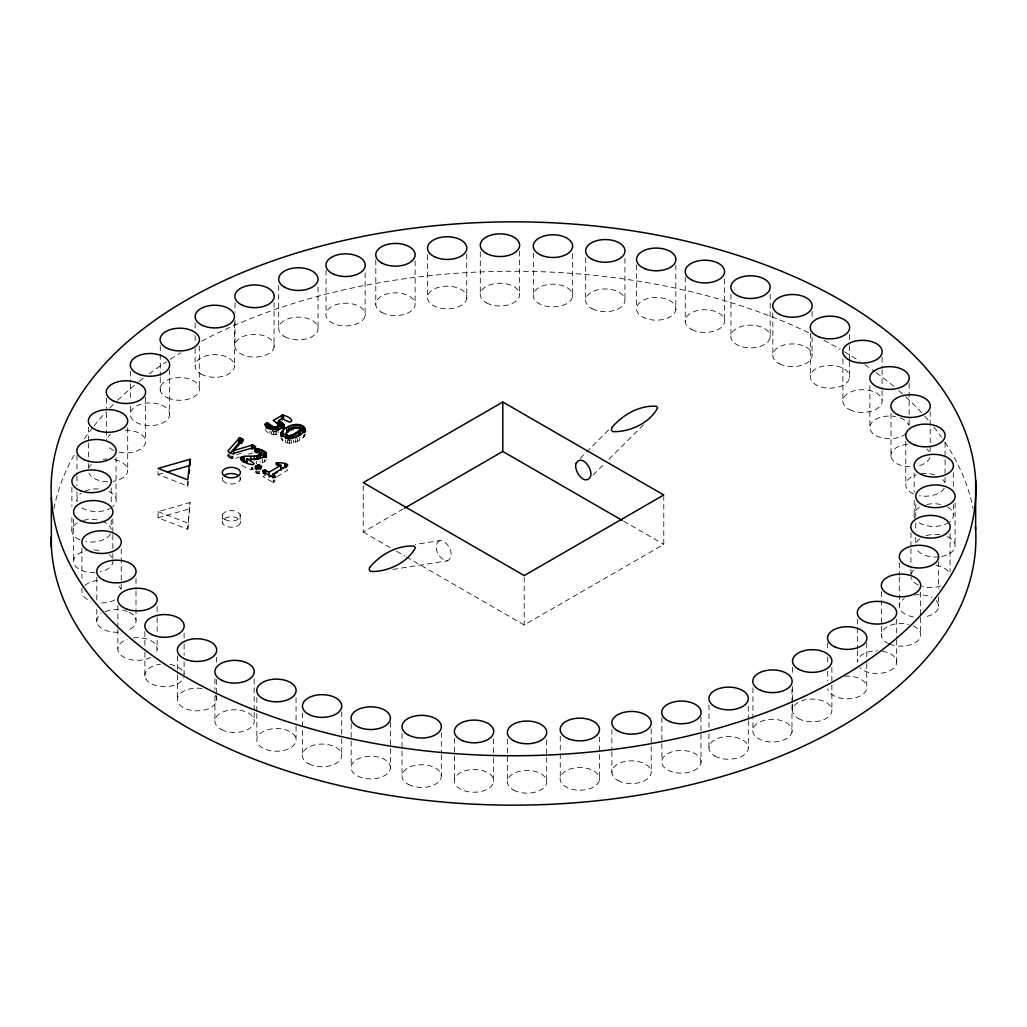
<?xml version="1.0" encoding="UTF-8"?>
<svg xmlns="http://www.w3.org/2000/svg" width="1027" height="1027" viewBox="0 0 1027 1027"><rect width="100%" height="100%" fill="white"/><g stroke="black" fill="none" stroke-linecap="round" stroke-linejoin="round"><path stroke-width="0.75" stroke-dasharray="5 3.75" d="M158.055 471.521L158.055 474.602L187.774 486.028L188.288 481.278M187.774 529.252L190.034 502.511L158.055 511.664L158.055 517.839L187.774 529.252L190.034 502.511M305.507 434.19C301.797 442.008 286.199 447.49 281 438.336L281.218 437.245M228.02 455.693C229.175 459.685 236.326 459.03 239.111 456.861M266.429 459.826L264.517 461.816L260.088 463.37L260.088 460.905M255.505 471.316L255.505 472.42L257.482 473.563L260.64 472.998M254.067 468.492C251.846 472.805 236.775 463.357 241.063 462.24M580.229 458.235L609.268 429.273M593.105 475.077L604.415 463.806M608.934 459.287L645.11 423.201M265.505 428.798C264.812 433.15 274.453 435.538 278.42 434.37L278.42 431.892M276.931 476.656L287.804 470.148L284.774 468.505M363.224 485.81L363.224 532.025L403.303 508.891M406.243 556.865L524.194 624.968L663.776 544.374L663.776 496.567M265.544 474.975L263.028 476.682L273.259 482.51L275.788 480.79M277.38 431.07L272.502 431.481M439.967 540.574C431.443 545.119 439.017 560.575 447.451 560.832C455.975 556.287 448.401 540.831 439.967 540.574L415.229 544.464M236.595 454.691L241.127 453.318M158.055 474.602L164.14 472.869M248.264 454.242L252.847 452.933M158.055 517.839L190.034 508.686M392.712 569.433L447.451 560.832M290.577 440.313L287.932 440.403M158.055 511.664L187.774 523.077M623.53 521.138L663.776 544.374M363.224 532.025L390.979 548.046M396.525 551.255L404.856 556.056M955.097 503.012L955.097 546.043M953.326 472.587L953.326 488.531M953.326 504.462L953.326 514.026M950.052 533.539L950.052 571.782M945.071 442.316L945.071 458.247M945.071 459.852L945.071 475.783M945.071 477.375L945.071 483.756M938.627 561.653L938.627 588.741M938.627 596.713L938.627 606.277M930.192 411.506L930.192 451.341M920.577 592.104L920.577 616.007M920.577 617.599L920.577 633.531M915.789 503.91L915.789 516.658M915.789 523.038L915.789 530.998M915.789 537.378L915.789 543.758M914.171 473.152L914.171 492.28M914.171 500.239L914.171 516.183M910.936 532.743L910.936 547.083M910.936 548.675L910.936 567.803M910.936 569.394L910.936 574.17M909.152 383.379L909.152 418.438M909.152 420.03L909.152 426.398M905.775 441.379L905.775 484.41M899.305 562.783L899.305 575.531M899.305 577.123L899.305 605.814M896.661 619.217L896.661 638.332M896.661 639.924L896.661 662.235M891 413.419L891 456.45A19.667 11.348 0 0 0 912.258 466.797M882.103 357.203L882.103 368.359M882.103 369.951L882.103 389.079M882.103 390.671L882.103 400.235M881.513 591.539L881.513 625.007M881.513 626.598L881.513 636.162M869.869 385.382L869.869 426.821M866.737 642.992L866.737 662.12M866.737 663.712L866.737 686.023A19.667 11.348 0 0 1 849.714 698.719A19.667 11.348 0 0 1 827.723 688.886M857.34 618.986L857.34 649.269M857.34 650.861L857.34 662.017A19.667 11.348 0 0 1 877.199 650.771M849.599 334.558L849.599 344.096M849.599 345.688L849.599 360.002M849.599 361.581L849.599 377.487A19.667 11.348 0 0 1 819.097 386.242A19.667 11.348 0 0 1 821.215 366.613A19.667 11.348 0 0 1 849.599 377.487M842.885 358.885L842.885 401.916M831.87 667.396L831.87 683.327M831.87 684.919L831.87 710.414M827.723 642.671L827.723 650.643M827.723 657.01L827.723 664.982M827.723 671.35L827.723 680.914M812.087 311.528L812.087 319.5M812.087 337.023L812.087 354.559M810.342 333.159L810.342 376.075M792.536 667.409L792.536 675.368M792.536 686.524L792.536 702.468M792.536 704.06L792.536 710.427M791.971 689.066L791.971 703.418M791.971 705.01L791.971 732.097A19.667 11.348 0 0 1 760.583 739.735A19.667 11.348 0 0 1 764.833 720.222A19.667 11.348 0 0 1 791.971 732.097M772.83 312.965L772.83 355.997M770.16 294.325L770.16 337.357A19.667 11.348 0 0 1 739.504 345.919A19.667 11.348 0 0 1 741.982 326.316A19.667 11.348 0 0 1 770.16 337.357M752.945 687.833L752.945 729.273M748.298 706.345L748.298 719.093M748.298 720.684L748.298 747.772M730.942 294.274L730.942 335.701M724.536 278.946L724.536 320.488M708.964 704.997L708.964 727.309M708.964 733.689L708.964 748.028M700.953 716.897L700.953 763.112A19.667 11.348 0 0 1 669.694 770.93A19.667 11.348 0 0 1 673.596 751.405A19.667 11.348 0 0 1 700.953 763.112M685.266 276.956L685.266 321.695M675.83 265.146L675.83 309.769A19.667 11.348 0 0 1 645.02 318.152A19.667 11.348 0 0 1 647.844 298.562A19.667 11.348 0 0 1 675.83 309.769M661.876 717.488L661.876 760.519M651.208 728.926L651.208 744.87M651.208 746.462L651.208 771.957M636.637 264.863L636.637 307.895M624.955 258.393L624.955 299.833M611.887 729.414L611.887 750.134M611.887 751.725L611.887 772.445M599.37 737.052L599.37 780.084A19.667 11.348 0 0 1 568.265 788.094A19.667 11.348 0 0 1 571.808 768.53A19.667 11.348 0 0 1 599.37 780.084M585.672 257.764L585.672 300.795M572.527 253.579L572.527 296.61A19.667 11.348 0 0 1 541.563 304.801A19.667 11.348 0 0 1 544.746 285.224A19.667 11.348 0 0 1 572.527 296.61M560.254 736.282L560.254 777.721M546.698 740.005L546.698 781.431M533.372 253.053L533.372 294.479M524.194 577.148L524.194 624.968M519.611 251.204L519.611 294.235M507.389 739.132L507.389 782.163M493.628 738.888L493.628 756.424M493.628 758.016L493.628 781.919A19.667 11.348 0 0 1 462.676 790.122A19.667 11.348 0 0 1 465.86 770.545A19.667 11.348 0 0 1 493.628 781.919M480.302 251.936L480.302 294.967M466.746 254.054L466.746 298.677A19.667 11.348 0 0 1 435.641 306.688A19.667 11.348 0 0 1 439.171 287.136A19.667 11.348 0 0 1 466.746 298.677M454.473 738.362L454.473 779.801M441.328 732.585L441.328 753.292M441.328 754.896L441.328 775.603M427.63 254.889L427.63 296.328M415.113 260.922L415.113 303.953M402.045 733.548L402.045 776.579M390.363 722.302L390.363 768.517A19.667 11.348 0 0 1 359.553 776.9A19.667 11.348 0 0 1 362.377 757.297A19.667 11.348 0 0 1 390.363 768.517M375.792 259.818L375.792 304.441M365.124 272.861L365.124 315.88A19.667 11.348 0 0 1 333.878 323.71A19.667 11.348 0 0 1 337.767 304.172A19.667 11.348 0 0 1 365.124 315.88M351.17 723.599L351.17 739.543M351.17 741.135L351.17 766.63M341.734 711.801L341.734 737.309M341.734 738.901L341.734 754.832M326.047 270.255L326.047 313.286M318.036 286.944L318.036 328.37M304.57 433.92L304.57 436.385M303.376 435.063L303.376 437.528M302.464 713.008L302.464 756.039M299.756 437.463L299.756 439.941M297.625 438.606L297.625 441.071M296.058 697.667L296.058 724.754M296.058 726.359L296.058 740.698A19.667 11.348 0 0 1 265.402 749.261A19.667 11.348 0 0 1 267.88 729.658A19.667 11.348 0 0 1 296.058 740.698M295.519 439.517L295.519 441.995M293.44 440.185L293.44 442.65M291.411 440.583L291.411 443.048M289.421 440.673L289.421 443.15M287.483 440.48L287.483 442.945M285.596 439.954L285.596 442.419M282.207 438.003L282.207 440.48M278.702 285.596L278.702 328.627M276.751 430.916L276.751 434.626M275.056 430.955L275.056 434.652M274.055 302.516L274.055 347.139A19.667 11.348 0 0 1 242.667 354.764A19.667 11.348 0 0 1 246.904 335.251A19.667 11.348 0 0 1 274.055 347.139M274.209 479.827L274.209 482.305M273.657 480.007L273.657 482.485M273.336 430.762L273.336 434.472M273.259 480.045L273.259 482.51M271.616 431.597L271.616 434.062M269.934 430.981L269.934 433.458M264.517 459.351L264.517 461.816M262.617 459.018L262.617 462.715M259.446 471.085L259.446 473.55M258.445 471.265L258.445 473.742M257.482 471.098L257.482 473.563M256.84 697.615L256.84 711.955M256.84 713.547L256.84 739.042M256.429 461.303L256.429 463.768M256.378 470.584L256.378 473.062M254.17 678.975L254.17 710.851M254.17 712.443L254.17 720.402M252.385 467.144L252.385 469.621M251.808 467.362L251.808 469.827M251.371 467.401L251.371 469.865M240.125 477.041L240.125 480.123M240.125 514.463L240.125 523.359A9.076 5.238 0 0 1 224.952 525.708A9.076 5.238 0 0 1 229.021 516.94A9.076 5.238 0 0 1 240.125 523.359M235.029 302.875L235.029 312.426M235.029 320.398L235.029 344.302M234.464 322.94L234.464 365.971M233.013 456.142L233.013 458.62M232.449 456.27L232.449 458.735M231.858 456.181L231.858 458.658M231.075 455.847L231.075 458.312M229.932 455.205L229.932 457.683M228.982 454.653L228.982 457.118M228.341 454.242L228.341 456.707M227.968 453.934L227.968 456.399M222.602 477.041L222.602 480.123M222.602 514.463L222.602 523.359M216.658 657.177L216.658 663.558M216.658 679.489L216.658 693.828M216.658 695.42L216.658 700.209M214.913 678.821L214.913 689.977M214.913 696.357L214.913 721.853M199.277 346.086L199.277 387.513M195.13 322.953L195.13 329.333M195.13 335.701L195.13 342.081M195.13 348.448L195.13 365.984M187.774 481.393L187.774 486.028M184.115 633.056L184.115 642.62M184.115 644.211L184.115 655.367M184.115 661.735L184.115 674.495A19.667 11.348 0 0 0 168.184 664.174M177.401 655.765L177.401 673.301M177.401 674.893L177.401 698.796M169.66 369.759L169.66 414.382A19.667 11.348 0 0 1 139.993 424.048A19.667 11.348 0 0 1 140.327 404.381A19.667 11.348 0 0 1 169.66 414.382M160.263 345.752L160.263 376.036M160.263 377.628L160.263 390.376M157.131 606.559L157.131 616.11M157.131 617.702L157.131 633.646M157.131 640.014L157.131 649.577M145.487 397.218L145.487 440.249M144.897 631.541L144.897 650.669M144.897 652.261L144.897 676.164A19.667 11.348 0 0 0 163.383 686.665A19.667 11.348 0 0 0 183.82 677.448M136 578.522L136 589.678M136 591.27L136 619.949M130.339 371.132L130.339 382.288M130.339 383.88L130.339 399.824M130.339 406.191L130.339 414.163M127.695 427.566L127.695 470.584M121.225 548.97L121.225 590.397M117.848 605.378L117.848 627.69M117.848 629.281L117.848 648.409M116.064 457.606L116.064 499.045M112.829 518.789L112.829 533.129M112.829 534.72L112.829 552.256M112.829 553.848L112.829 558.624M111.211 488.03L111.211 503.962M111.211 519.906L111.211 529.457M106.423 398.245L106.423 410.993M106.423 412.584L106.423 439.684M96.808 577.251L96.808 601.154M96.808 609.127L96.808 621.874M88.373 427.104L88.373 441.443M88.373 443.035L88.373 462.163M88.373 463.755L88.373 468.53M81.929 548.033L81.929 578.304M81.929 587.868L81.929 591.064A19.667 11.348 0 0 0 91.056 601.116M76.948 455.218L76.948 474.333M76.948 475.925L76.948 485.489M76.948 491.869L76.948 501.433A19.667 11.348 0 0 1 81.21 493.101M73.674 519.341L73.674 562.372M71.903 487.324L71.903 506.452M71.903 517.608L71.903 530.356M906.007 433.587A19.667 11.348 0 0 1 880.293 437.438A19.667 11.348 0 0 1 871.397 422.983A19.667 11.348 0 0 1 895.57 416.603M900.204 417.886A19.667 11.348 0 0 1 908.741 425.037M929.948 457.49A19.667 11.348 0 0 1 917.265 466.168M891 456.45A19.667 11.348 0 0 1 908.934 444.178M926.739 449.004A19.667 11.348 0 0 1 929.088 451.636M944.185 488.261A19.667 11.348 0 0 1 919.55 495.707M913.491 493.897A19.667 11.348 0 0 1 916.302 474.821M921.116 473.794A19.667 11.348 0 0 1 934.84 474.91M942.837 479.609A19.667 11.348 0 0 1 944.609 482.395M947.215 536.595A19.667 11.348 0 0 1 954.815 547.648A19.667 11.348 0 0 1 941.181 556.557M938.691 556.891A19.667 11.348 0 0 1 916.302 548.29M916.623 542.423A19.667 11.348 0 0 1 920.783 538.135M926.149 535.696A19.667 11.348 0 0 1 939.885 534.631M947.536 507.017A19.667 11.348 0 0 1 949.936 521.549M948.909 522.332A19.667 11.348 0 0 1 917.727 521.69M915.327 519.071A19.667 11.348 0 0 1 921.001 506.465M926.88 504.462A19.667 11.348 0 0 1 940.745 504.488M936.188 600.564A19.667 11.348 0 0 1 923.671 617.06M913.491 616.945A19.667 11.348 0 0 1 904.158 598.574M914.261 595.018A19.667 11.348 0 0 1 931.913 597.496M940.642 585.891A19.667 11.348 0 0 1 922.503 586.545M918.125 584.992A19.667 11.348 0 0 1 910.936 577.367M911.065 574.401A19.667 11.348 0 0 1 914.184 569.818M936.072 565.286A19.667 11.348 0 0 1 948.845 572.09M913.247 625.944A19.667 11.348 0 0 1 916.97 641.503A19.667 11.348 0 0 1 890.216 644.327M888.83 643.749A19.667 11.348 0 0 1 884.157 629.025A19.667 11.348 0 0 1 908.831 624.429M844.759 676.19A19.667 11.348 0 0 1 866.737 686.023M882.283 651.195A19.667 11.348 0 0 1 892.489 669.129A19.667 11.348 0 0 1 859.881 667.704M114.729 459.685A19.667 11.348 0 0 1 127.669 470.957A19.667 11.348 0 0 1 112.739 481.381M107.642 481.714A19.667 11.348 0 0 1 88.938 473.075M89.144 467.195A19.667 11.348 0 0 1 91.21 464.486M103.329 459.339A19.667 11.348 0 0 1 107.155 459.018M124.96 430.223A19.667 11.348 0 0 1 145.308 443.574A19.667 11.348 0 0 1 118.169 451.983M113.753 450.455A19.667 11.348 0 0 1 107.681 445.744M107.912 437.053A19.667 11.348 0 0 1 110.544 434.511M108.875 491.407A19.667 11.348 0 0 1 112.816 506.581M111.802 507.377A19.667 11.348 0 0 1 80.607 506.914M84.933 491.06A19.667 11.348 0 0 1 99.568 489.019M110.377 533.976A19.667 11.348 0 0 1 85.883 541.576M79.785 539.804A19.667 11.348 0 0 1 78.078 522.435M83.392 520.381A19.667 11.348 0 0 1 97.218 519.842M101.904 521.048A19.667 11.348 0 0 1 110.698 528.109M53.943 508.712A462.394 266.956 0 0 1 75.035 453.446M84.355 438.799A462.394 266.956 0 0 1 92.956 427.232M93.971 425.961A462.394 266.956 0 0 1 105.499 412.597M109.773 408.066A462.394 266.956 0 0 1 116.487 401.352M117.643 400.248A462.394 266.956 0 0 1 138.016 382.403M139.236 381.441A462.394 266.956 0 0 1 144.165 377.577M149.236 373.777A462.394 266.956 0 0 1 166.451 361.786M170.315 359.296A462.394 266.956 0 0 1 180.893 352.749M201.728 341.054A462.394 266.956 0 0 1 809.789 333.249M823.949 340.361A462.394 266.956 0 0 1 840.24 349.308M844.464 351.773A462.394 266.956 0 0 1 859.471 361.093M864.747 364.585A462.394 266.956 0 0 1 874.953 371.723M876.198 372.621A462.394 266.956 0 0 1 893.926 386.46M898.766 390.581A462.394 266.956 0 0 1 904.607 395.806M905.763 396.858A462.394 266.956 0 0 1 923.748 415.049M924.826 416.243A462.394 266.956 0 0 1 930 422.264M933.954 427.116A462.394 266.956 0 0 1 941.489 437.168M945.058 442.355A462.394 266.956 0 0 1 972.993 508.352M215.336 695.343A19.667 11.348 0 0 1 200.226 710.697A19.667 11.348 0 0 1 177.389 698.963A19.667 11.348 0 0 1 202.062 688.526M144.897 676.164A19.667 11.348 0 0 1 160.507 664.212M133.394 637.895A19.667 11.348 0 0 1 153.19 642.157A19.667 11.348 0 0 1 154.859 654.315M150.661 657.421A19.667 11.348 0 0 1 121.789 655.829A19.667 11.348 0 0 1 127.066 639.372M129.081 612.233A19.667 11.348 0 0 1 127.643 630.231M118.066 632.221A19.667 11.348 0 0 1 98.939 626.123A19.667 11.348 0 0 1 101.378 613.594M105.178 611.591A19.667 11.348 0 0 1 127.733 611.63M114.896 599.884A19.667 11.348 0 0 1 98.207 602.708M84.971 585.454A19.667 11.348 0 0 1 99.824 580.216M119.004 586.263A19.667 11.348 0 0 1 120.762 589.036M112.829 560.228A19.667 11.348 0 0 1 100.12 571.936M95.113 572.604A19.667 11.348 0 0 1 74.085 563.836A19.667 11.348 0 0 1 86.384 550.665M93.958 549.958A19.667 11.348 0 0 1 101.429 550.973M109.273 554.721A19.667 11.348 0 0 1 111.673 557.34M240.125 477.414A9.076 5.238 0 0 1 231.37 484.012A9.076 5.238 0 0 1 222.602 477.414M284.62 336.612A19.667 11.348 0 0 0 317.42 331.31A19.667 11.348 0 0 0 293.067 317.561A19.667 11.348 0 0 0 284.62 336.612M486.503 302.888A19.667 11.348 0 0 0 519.11 297.188A19.667 11.348 0 0 0 494.269 283.734A19.667 11.348 0 0 0 486.503 302.888M381.851 312.401A19.667 11.348 0 0 0 414.561 306.906A19.667 11.348 0 0 0 389.952 293.298A19.667 11.348 0 0 0 381.851 312.401M592.014 308.678A19.667 11.348 0 0 0 624.506 302.785A19.667 11.348 0 0 0 599.421 289.486A19.667 11.348 0 0 0 592.014 308.678M691.749 329.539A19.667 11.348 0 0 0 724.138 323.441A19.667 11.348 0 0 0 698.809 310.295A19.667 11.348 0 0 0 691.749 329.539M779.467 363.789A19.667 11.348 0 0 0 811.741 357.512A19.667 11.348 0 0 0 786.181 344.52A19.667 11.348 0 0 0 779.467 363.789M849.65 409.67A19.667 11.348 0 0 0 881.808 403.2A19.667 11.348 0 0 0 856.017 390.35A19.667 11.348 0 0 0 849.65 409.67M798.3 718.464A19.667 11.348 0 0 0 831.202 713.354A19.667 11.348 0 0 0 807.094 699.464A19.667 11.348 0 0 0 798.3 718.464M714.882 756.013A19.667 11.348 0 0 0 747.682 750.724A19.667 11.348 0 0 0 723.329 736.975A19.667 11.348 0 0 0 714.882 756.013M617.946 780.404A19.667 11.348 0 0 0 650.643 774.91A19.667 11.348 0 0 0 626.046 761.302A19.667 11.348 0 0 0 617.946 780.404M167.722 397.924A19.667 11.348 0 0 0 199.251 390.478A19.667 11.348 0 0 0 172.331 378.437A19.667 11.348 0 0 0 167.722 397.924M200.907 374.008A19.667 11.348 0 0 0 233.797 368.911A19.667 11.348 0 0 0 209.701 355.008A19.667 11.348 0 0 0 200.907 374.008M513.59 790.084A19.667 11.348 0 0 0 546.184 784.384A19.667 11.348 0 0 0 521.344 770.93A19.667 11.348 0 0 0 513.59 790.084M408.387 784.448A19.667 11.348 0 0 0 440.878 778.556A19.667 11.348 0 0 0 415.794 765.256A19.667 11.348 0 0 0 408.387 784.448M308.947 763.883A19.667 11.348 0 0 0 341.336 757.785A19.667 11.348 0 0 0 316.008 744.639A19.667 11.348 0 0 0 308.947 763.883M221.55 729.645A19.667 11.348 0 0 0 253.823 723.367A19.667 11.348 0 0 0 228.251 710.376A19.667 11.348 0 0 0 221.55 729.645M224.952 519.521A9.076 5.238 0 0 0 240.125 517.184A9.076 5.238 0 0 0 229.021 510.766A9.076 5.238 0 0 0 224.952 519.521"/><path stroke-width="1.5" d="M283.824 428.323L283.606 424.202L278.664 420.569L278.587 429.376L277.983 423.458L273.169 420.428L282.592 415.036C296.7 418.528 292.695 426.475 282.515 418.336L278.664 420.569M190.034 459.287L187.774 479.853L158.055 468.428L190.034 459.287L190.034 465.462L167.196 471.996M189.161 473.37L189.52 470.212M305.507 429.247C301.797 437.066 286.199 442.547 281 433.394C284.094 424.883 304.634 419.324 305.507 431.725M278.368 430.262L277.983 423.458M300.718 428.837C283.901 445.911 279.318 425.448 300.449 428.195L300.436 434.537L300.449 428.195M260.049 457.952L260.101 452.894C250.344 450.789 255.364 447.246 261.769 450.031C276.507 457.528 251.628 460.43 246.852 458.979L246.852 462.689M283.824 425.858C279.626 432.097 268.406 430.274 264.902 424.356C269.125 419.902 273.323 431.443 278.368 425.319M255.505 466.374L255.505 467.49L258.445 468.8L261.872 466.823L259.6 465.141L257.623 465.154L255.505 466.374L255.505 468.838M233.565 450.673L243.283 439.826L239.805 437.682L228.02 450.75L228.341 451.777L232.449 453.793L255.736 446.912L252.231 445.038L233.565 450.673L233.565 454.37M229.958 453.446L238.636 443.369L240.575 442.868L240.575 437.926M280.936 465.282L269.202 472.048C248.611 464.525 285.365 485.36 272.848 474.153L287.804 465.205C284.941 461.033 267.071 463.19 280.936 465.282L280.936 470.225M288.869 426.513L288.869 431.456L281.937 436.141L281.937 431.199M246.852 458.979C265.518 468.094 241.794 464.807 240.331 457.785C246.159 454.05 254.337 458.517 260.049 454.242M276.353 423.329L278.959 421.827M269.202 476.99L277.02 472.471M502.806 402.032L363.224 482.626L524.194 575.556L663.776 494.975L502.806 402.032L502.806 451.444L622.144 520.342M404.677 508.095L502.806 451.444M242.629 461.559L246.981 461.328M280.949 468.03L283.503 468.338M265.749 457.49L259.857 454.345L259.857 449.402M304.287 427.104L304.287 432.046L300.924 430.108L300.924 425.165M278.664 425.512L282.977 428.298L282.977 423.355M268.638 423.92L268.638 428.85L267.713 427.81L267.713 422.867M259.266 457.143L260.344 458.53L260.344 453.587M300.449 433.124L300.718 433.779M975.65 480.238L975.65 529.637M305.186 428.169L305.186 431.879M302.76 426.038L302.76 430.968M299.576 430.518L299.576 435.461M299.024 424.639L299.024 428.349M298.087 431.622L298.087 436.565M297.085 424.433L297.085 428.143M295.892 432.97L295.892 437.913M295.108 424.536L295.108 428.246M293.902 434.062L293.902 437.772M293.067 424.934L293.067 429.877M292.156 434.87L292.156 438.568M290.988 425.602L290.988 430.544M290.577 435.371L290.577 439.081M289.178 435.576L289.178 439.286M287.932 435.461L287.932 439.171M286.738 427.643L286.738 432.585M286.79 435.012L286.79 437.476M286.546 464.371L286.546 466.836M286.199 434.575L286.199 438.285M285.801 433.612L285.801 438.555M285.84 463.973L285.84 467.67M285.365 463.729L285.365 467.439M284.774 463.562L284.774 467.259M283.888 425.037L283.888 427.502M283.516 415.293L283.516 419.003M283.606 424.202L283.606 427.912M283.131 430.056L283.131 434.999M282.592 415.036L282.592 419.979M282.014 422.508L282.014 427.45M281.578 415.383L281.578 419.08M281.218 432.316L281.218 436.013M281 433.394L281 435.872M280.718 421.661L280.718 426.603M279.703 421.083L279.703 426.025M278.394 462.766L278.394 465.244M277.919 462.741L277.919 465.205M277.521 462.792L277.521 465.27M277.38 426.128L277.38 429.838M277.085 462.972L277.085 465.436M275.788 426.757L275.788 429.222M274.158 426.885L274.158 429.35M272.848 474.153L272.848 477.863M272.502 426.539L272.502 430.249M270.858 425.794L270.858 429.491M269.421 424.78L269.421 428.477M269.202 472.048L269.202 475.758M268.24 423.278L268.24 428.22M267.328 422.919L267.328 427.861M266.802 423.124L266.802 428.054M266.109 423.483L266.109 427.193M266.288 453.356L266.288 457.054M265.749 452.548L265.749 456.258M265.505 423.856L265.505 426.321M265.544 470.032L265.544 473.729M265.133 470.071L265.133 473.768M264.876 451.739L264.876 456.681M264.581 470.263L264.581 473.96M263.875 470.623L263.875 473.1M263.644 450.93L263.644 455.872M263.246 471.034L263.246 473.498M261.769 450.031L261.769 454.974M260.704 465.655L260.704 469.352M260.101 452.894L260.101 457.837M259.6 465.141L259.6 468.838M259.33 454.833L259.33 458.543M258.624 464.961L258.624 468.671M258.201 449.03L258.201 452.74M258.149 455.372L258.149 459.082M257.623 465.154L257.623 468.851M257.135 448.902L257.135 452.612M256.609 448.927L256.609 452.637M256.493 455.834L256.493 459.531M256.416 465.719L256.416 469.416M256.224 449.03L256.224 451.495M255.774 449.21L255.774 451.675M255.222 449.505L255.222 451.97M254.503 445.923L254.503 448.388M254.144 456.155L254.144 459.865M253.438 445.333L253.438 447.811M252.745 445.076L252.745 448.773M252.231 445.038L252.231 448.748M251.718 445.179L251.718 448.889M250.858 456.309L250.858 460.019M244.4 456.437L244.4 461.38M243.412 456.489L243.412 461.431M242.757 439.171L242.757 441.649M242.629 456.617L242.629 460.327M241.781 438.58L241.781 443.523M241.884 456.861L241.884 460.571M241.063 457.297L241.063 459.762M239.805 437.682L239.805 442.624M239.227 437.861L239.227 442.804M238.636 438.426L238.636 443.369M51.35 497.363L51.35 546.762M975.445 526.594A462.394 266.956 0 0 1 522.679 805.104A462.394 266.956 0 0 1 51.119 537.185M224.952 475.065A9.076 5.238 0 0 1 237.776 475.065M576.057 463.472C573.336 470.815 584.889 486.682 590.525 476.579C593.247 469.236 581.693 453.369 576.057 463.472M369.579 567.572L369.194 569.869L370.388 571.423C387.012 572.334 407.783 562.757 415.37 547.699L414.176 546.146C397.539 544.785 379.913 554.837 369.579 567.572M611.797 427.72L611.424 430.031L612.618 431.571C629.23 432.495 650.001 422.919 657.588 407.847L656.394 406.294C639.757 404.946 622.131 414.985 611.797 427.72M714.882 706.615A19.667 11.348 0 0 0 747.682 701.313A19.667 11.348 0 0 0 723.329 687.564A19.667 11.348 0 0 0 714.882 706.615M669.694 721.532A19.667 11.348 0 0 0 700.953 713.714A19.667 11.348 0 0 0 673.596 701.993A19.667 11.348 0 0 0 669.694 721.532M97.86 430.672A19.667 11.348 0 0 0 127.695 421.186A19.667 11.348 0 0 0 98.553 411.018A19.667 11.348 0 0 0 97.86 430.672M617.946 731.006A19.667 11.348 0 0 0 650.643 725.498A19.667 11.348 0 0 0 626.046 711.904A19.667 11.348 0 0 0 617.946 731.006M568.265 738.683A19.667 11.348 0 0 0 599.37 730.672A19.667 11.348 0 0 0 571.808 719.131A19.667 11.348 0 0 0 568.265 738.683M381.851 263.002A19.667 11.348 0 0 0 414.561 257.495A19.667 11.348 0 0 0 389.952 243.9A19.667 11.348 0 0 0 381.851 263.002M333.878 274.299A19.667 11.348 0 0 0 365.124 266.481A19.667 11.348 0 0 0 337.767 254.773A19.667 11.348 0 0 0 333.878 274.299M113.753 401.056A19.667 11.348 0 0 0 145.41 393.803A19.667 11.348 0 0 0 118.708 381.595A19.667 11.348 0 0 0 113.753 401.056M139.993 374.65A19.667 11.348 0 0 0 169.66 364.983A19.667 11.348 0 0 0 140.327 354.983A19.667 11.348 0 0 0 139.993 374.65M167.722 348.525A19.667 11.348 0 0 0 199.251 341.08A19.667 11.348 0 0 0 172.331 329.038A19.667 11.348 0 0 0 167.722 348.525M925.096 505.952A19.667 11.348 0 0 0 955.097 496.644A19.667 11.348 0 0 0 926.149 486.284A19.667 11.348 0 0 0 925.096 505.952M200.907 324.609A19.667 11.348 0 0 0 233.797 319.5A19.667 11.348 0 0 0 209.701 305.61A19.667 11.348 0 0 0 200.907 324.609M284.62 287.213A19.667 11.348 0 0 0 317.42 281.911A19.667 11.348 0 0 0 293.067 268.163A19.667 11.348 0 0 0 284.62 287.213M242.667 305.366A19.667 11.348 0 0 0 274.055 297.727A19.667 11.348 0 0 0 246.904 285.853A19.667 11.348 0 0 0 242.667 305.366M513.59 740.685A19.667 11.348 0 0 0 546.184 734.985A19.667 11.348 0 0 0 521.344 721.532A19.667 11.348 0 0 0 513.59 740.685M462.676 740.711A19.667 11.348 0 0 0 493.628 732.521A19.667 11.348 0 0 0 465.86 721.134A19.667 11.348 0 0 0 462.676 740.711M408.387 735.05A19.667 11.348 0 0 0 440.878 729.157A19.667 11.348 0 0 0 415.794 715.858A19.667 11.348 0 0 0 408.387 735.05M359.553 727.501A19.667 11.348 0 0 0 390.363 719.105A19.667 11.348 0 0 0 362.377 707.898A19.667 11.348 0 0 0 359.553 727.501M308.947 714.471A19.667 11.348 0 0 0 341.336 708.386A19.667 11.348 0 0 0 316.008 695.24A19.667 11.348 0 0 0 308.947 714.471M265.402 699.862A19.667 11.348 0 0 0 296.058 691.299A19.667 11.348 0 0 0 267.88 680.246A19.667 11.348 0 0 0 265.402 699.862M221.55 680.246A19.667 11.348 0 0 0 253.823 673.969A19.667 11.348 0 0 0 228.251 660.964A19.667 11.348 0 0 0 221.55 680.246M435.641 257.289A19.667 11.348 0 0 0 466.746 249.279A19.667 11.348 0 0 0 439.171 237.738A19.667 11.348 0 0 0 435.641 257.289M486.503 253.476A19.667 11.348 0 0 0 519.11 247.789A19.667 11.348 0 0 0 494.269 234.336A19.667 11.348 0 0 0 486.503 253.476M81.197 490.957A19.667 11.348 0 0 0 111.211 481.65A19.667 11.348 0 0 0 82.25 471.303A19.667 11.348 0 0 0 81.197 490.957M84.137 459.66A19.667 11.348 0 0 0 115.935 452.599A19.667 11.348 0 0 0 89.452 440.236A19.667 11.348 0 0 0 84.137 459.66M80.722 520.65A19.667 11.348 0 0 0 112.649 513.782A19.667 11.348 0 0 0 86.384 501.253A19.667 11.348 0 0 0 80.722 520.65M103.727 580.191A19.667 11.348 0 0 0 135.757 573.515A19.667 11.348 0 0 0 109.735 560.832A19.667 11.348 0 0 0 103.727 580.191M126.796 609.114A19.667 11.348 0 0 0 157.131 600.179A19.667 11.348 0 0 0 128.555 589.485A19.667 11.348 0 0 0 126.796 609.114M91.056 551.717A19.667 11.348 0 0 0 121.225 542.59A19.667 11.348 0 0 0 92.456 532.063A19.667 11.348 0 0 0 91.056 551.717M151.675 634.519A19.667 11.348 0 0 0 183.82 628.049A19.667 11.348 0 0 0 158.03 615.212A19.667 11.348 0 0 0 151.675 634.519M186.157 659.552A19.667 11.348 0 0 0 216.658 650.797A19.667 11.348 0 0 0 188.275 639.937A19.667 11.348 0 0 0 186.157 659.552M760.583 690.324A19.667 11.348 0 0 0 791.971 682.698A19.667 11.348 0 0 0 764.833 670.811A19.667 11.348 0 0 0 760.583 690.324M835.195 647.023A19.667 11.348 0 0 0 866.724 639.59A19.667 11.348 0 0 0 839.791 627.548A19.667 11.348 0 0 0 835.195 647.023M798.3 669.052A19.667 11.348 0 0 0 831.202 663.956A19.667 11.348 0 0 0 807.094 650.065A19.667 11.348 0 0 0 798.3 669.052M867.006 622.503A19.667 11.348 0 0 0 896.661 612.837A19.667 11.348 0 0 0 867.34 602.836A19.667 11.348 0 0 0 867.006 622.503M245.902 706.512A462.394 266.956 0 0 0 973.866 513.744A462.394 266.956 0 0 0 320.732 246.146A462.394 266.956 0 0 0 245.902 706.512M888.83 594.351A19.667 11.348 0 0 0 920.5 587.097A19.667 11.348 0 0 0 893.785 574.889A19.667 11.348 0 0 0 888.83 594.351M908.792 566.352A19.667 11.348 0 0 0 938.627 556.865A19.667 11.348 0 0 0 909.473 546.698A19.667 11.348 0 0 0 908.792 566.352M918.125 535.593A19.667 11.348 0 0 0 949.924 528.533A19.667 11.348 0 0 0 923.44 516.17A19.667 11.348 0 0 0 918.125 535.593M921.219 474.448A19.667 11.348 0 0 0 953.133 467.593A19.667 11.348 0 0 0 926.88 455.064A19.667 11.348 0 0 0 921.219 474.448M914.89 445.063A19.667 11.348 0 0 0 945.071 435.936A19.667 11.348 0 0 0 916.302 425.422A19.667 11.348 0 0 0 914.89 445.063M897.919 414.767A19.667 11.348 0 0 0 929.948 408.091A19.667 11.348 0 0 0 903.927 395.408A19.667 11.348 0 0 0 897.919 414.767M878.804 387.526A19.667 11.348 0 0 0 909.152 378.591A19.667 11.348 0 0 0 880.575 367.897A19.667 11.348 0 0 0 878.804 387.526M849.65 360.272A19.667 11.348 0 0 0 881.808 353.789A19.667 11.348 0 0 0 856.017 340.951A19.667 11.348 0 0 0 849.65 360.272M819.097 336.959A19.667 11.348 0 0 0 849.599 328.204A19.667 11.348 0 0 0 821.215 317.33A19.667 11.348 0 0 0 819.097 336.959M779.467 314.39A19.667 11.348 0 0 0 811.741 308.113A19.667 11.348 0 0 0 786.181 295.108A19.667 11.348 0 0 0 779.467 314.39M739.504 296.521A19.667 11.348 0 0 0 770.16 287.958A19.667 11.348 0 0 0 741.982 276.905A19.667 11.348 0 0 0 739.504 296.521M691.749 280.012A19.667 11.348 0 0 0 724.138 273.914A19.667 11.348 0 0 0 698.809 260.768A19.667 11.348 0 0 0 691.749 280.012M645.02 268.753A19.667 11.348 0 0 0 675.83 260.37A19.667 11.348 0 0 0 647.844 249.163A19.667 11.348 0 0 0 645.02 268.753M592.014 259.266A19.667 11.348 0 0 0 624.506 253.374A19.667 11.348 0 0 0 599.421 240.074A19.667 11.348 0 0 0 592.014 259.266M541.563 255.402A19.667 11.348 0 0 0 572.527 247.199A19.667 11.348 0 0 0 544.746 235.825A19.667 11.348 0 0 0 541.563 255.402M224.952 476.297A9.076 5.238 0 0 0 240.125 473.948A9.076 5.238 0 0 0 229.021 467.529A9.076 5.238 0 0 0 224.952 476.297"/></g></svg>
